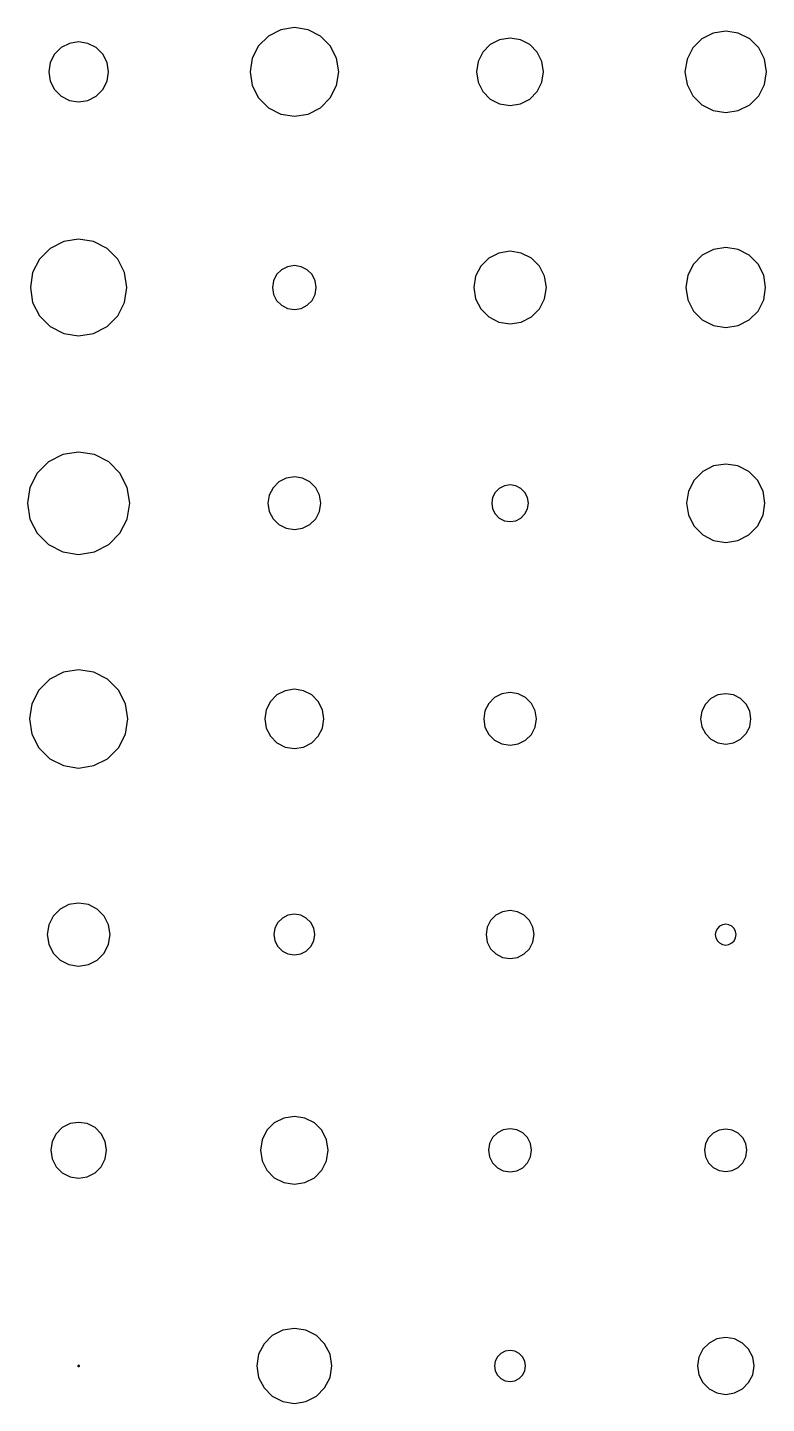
# Model space of a CAD drawing. Header units: metres. Extents: x -318 to 327, y -235 to 244.
# Drawn here: x -63.3 to -1.6, y -108.1 to 6.7 of the extents above; entities that cross this region are included whole.
import ezdxf

# ---------------------------------------------------------------- set-up
doc = ezdxf.new("R2010")
doc.units = ezdxf.units.M

msp = doc.modelspace()

# ---------------------------------------------------------------- linework, layer by layer
for p, q in [((-43.17, 5.99, -415.69), (-43.99, 5.17, -415.69)), ((-42.14, 6.52, -415.69), (-43.17, 5.99, -415.69)), ((-41, 6.7, -415.69), (-42.14, 6.52, -415.69)), ((-39.86, 6.52, -415.69), (-41, 6.7, -415.69)), ((-38.83, 5.99, -415.69), (-39.86, 6.52, -415.69)), ((-38.01, 5.17, -415.69), (-38.83, 5.99, -415.69)), ((-23, 5.8, -415.69), (-23.87, 5.66, -415.69)), ((-22.13, 5.66, -415.69), (-23, 5.8, -415.69)), ((-7, 5.75, -415.69), (-7.75, 5, -415.69)), ((-6.05, 6.23, -415.69), (-7, 5.75, -415.69)), ((-5, 6.4, -415.69), (-6.05, 6.23, -415.69)), ((-3.95, 6.23, -415.69), (-5, 6.4, -415.69)), ((-3, 5.75, -415.69), (-3.95, 6.23, -415.69)), ((-2.25, 5, -415.69), (-3, 5.75, -415.69)), ((-60.47, 5.02, -415.69), (-61.02, 4.47, -415.69)), ((-59.77, 5.38, -415.69), (-60.47, 5.02, -415.69)), ((-59, 5.5, -415.69), (-59.77, 5.38, -415.69)), ((-58.23, 5.38, -415.69), (-59, 5.5, -415.69)), ((-57.53, 5.02, -415.69), (-58.23, 5.38, -415.69)), ((-56.98, 4.47, -415.69), (-57.53, 5.02, -415.69)), ((-43.99, 5.17, -415.69), (-44.52, 4.14, -415.69)), ((-37.48, 4.14, -415.69), (-38.01, 5.17, -415.69)), ((-25.27, 4.65, -415.69), (-25.66, 3.87, -415.69)), ((-24.65, 5.27, -415.69), (-25.27, 4.65, -415.69)), ((-23.87, 5.66, -415.69), (-24.65, 5.27, -415.69)), ((-21.35, 5.27, -415.69), (-22.13, 5.66, -415.69)), ((-20.73, 4.65, -415.69), (-21.35, 5.27, -415.69)), ((-20.34, 3.87, -415.69), (-20.73, 4.65, -415.69)), ((-7.75, 5, -415.69), (-8.23, 4.05, -415.69)), ((-1.77, 4.05, -415.69), (-2.25, 5, -415.69)), ((-61.38, 3.77, -415.69), (-61.5, 3, -415.69)), ((-61.02, 4.47, -415.69), (-61.38, 3.77, -415.69)), ((-56.62, 3.77, -415.69), (-56.98, 4.47, -415.69)), ((-56.5, 3, -415.69), (-56.62, 3.77, -415.69)), ((-44.52, 4.14, -415.69), (-44.7, 3, -415.69)), ((-37.3, 3, -415.69), (-37.48, 4.14, -415.69)), ((-25.66, 3.87, -415.69), (-25.8, 3, -415.69)), ((-20.2, 3, -415.69), (-20.34, 3.87, -415.69)), ((-8.23, 4.05, -415.69), (-8.4, 3, -415.69)), ((-1.6, 3, -415.69), (-1.77, 4.05, -415.69)), ((-61.5, 3, -415.69), (-61.38, 2.23, -415.69)), ((-56.62, 2.23, -415.69), (-56.5, 3, -415.69)), ((-44.7, 3, -415.69), (-44.52, 1.86, -415.69)), ((-37.48, 1.86, -415.69), (-37.3, 3, -415.69)), ((-25.8, 3, -415.69), (-25.66, 2.13, -415.69)), ((-20.34, 2.13, -415.69), (-20.2, 3, -415.69)), ((-8.4, 3, -415.69), (-8.23, 1.95, -415.69)), ((-1.77, 1.95, -415.69), (-1.6, 3, -415.69)), ((-61.38, 2.23, -415.69), (-61.02, 1.53, -415.69)), ((-61.02, 1.53, -415.69), (-60.47, 0.98, -415.69)), ((-57.53, 0.98, -415.69), (-56.98, 1.53, -415.69)), ((-56.98, 1.53, -415.69), (-56.62, 2.23, -415.69)), ((-44.52, 1.86, -415.69), (-43.99, 0.83, -415.69)), ((-38.01, 0.83, -415.69), (-37.48, 1.86, -415.69)), ((-25.66, 2.13, -415.69), (-25.27, 1.35, -415.69)), ((-25.27, 1.35, -415.69), (-24.65, 0.73, -415.69)), ((-21.35, 0.73, -415.69), (-20.73, 1.35, -415.69)), ((-20.73, 1.35, -415.69), (-20.34, 2.13, -415.69)), ((-8.23, 1.95, -415.69), (-7.75, 1, -415.69)), ((-2.25, 1, -415.69), (-1.77, 1.95, -415.69)), ((-60.47, 0.98, -415.69), (-59.77, 0.62, -415.69)), ((-59.77, 0.62, -415.69), (-59, 0.5, -415.69)), ((-59, 0.5, -415.69), (-58.23, 0.62, -415.69)), ((-58.23, 0.62, -415.69), (-57.53, 0.98, -415.69)), ((-43.99, 0.83, -415.69), (-43.17, 0.01, -415.69)), ((-43.17, 0.01, -415.69), (-42.14, -0.52, -415.69)), ((-39.86, -0.52, -415.69), (-38.83, 0.01, -415.69)), ((-38.83, 0.01, -415.69), (-38.01, 0.83, -415.69)), ((-24.65, 0.73, -415.69), (-23.87, 0.34, -415.69)), ((-23.87, 0.34, -415.69), (-23, 0.2, -415.69)), ((-23, 0.2, -415.69), (-22.13, 0.34, -415.69)), ((-22.13, 0.34, -415.69), (-21.35, 0.73, -415.69)), ((-7.75, 1, -415.69), (-7, 0.25, -415.69)), ((-7, 0.25, -415.69), (-6.05, -0.23, -415.69)), ((-3.95, -0.23, -415.69), (-3, 0.25, -415.69)), ((-3, 0.25, -415.69), (-2.25, 1, -415.69)), ((-42.14, -0.52, -415.69), (-41, -0.7, -415.69)), ((-41, -0.7, -415.69), (-39.86, -0.52, -415.69)), ((-6.05, -0.23, -415.69), (-5, -0.4, -415.69)), ((-5, -0.4, -415.69), (-3.95, -0.23, -415.69)), ((-60.25, -11.16, -415.69), (-61.37, -11.74, -415.69)), ((-59, -10.97, -415.69), (-60.25, -11.16, -415.69)), ((-57.75, -11.16, -415.69), (-59, -10.97, -415.69)), ((-56.63, -11.74, -415.69), (-57.75, -11.16, -415.69)), ((-62.26, -12.63, -415.69), (-62.84, -13.75, -415.69)), ((-61.37, -11.74, -415.69), (-62.26, -12.63, -415.69)), ((-55.74, -12.63, -415.69), (-56.63, -11.74, -415.69)), ((-55.16, -13.75, -415.69), (-55.74, -12.63, -415.69)), ((-24.78, -12.55, -415.69), (-25.45, -13.22, -415.69)), ((-23.94, -12.12, -415.69), (-24.78, -12.55, -415.69)), ((-23, -11.97, -415.69), (-23.94, -12.12, -415.69)), ((-22.06, -12.12, -415.69), (-23, -11.97, -415.69)), ((-21.22, -12.55, -415.69), (-22.06, -12.12, -415.69)), ((-20.55, -13.22, -415.69), (-21.22, -12.55, -415.69)), ((-6.96, -12.3, -415.69), (-7.7, -13.04, -415.69)), ((-6.03, -11.83, -415.69), (-6.96, -12.3, -415.69)), ((-5, -11.67, -415.69), (-6.03, -11.83, -415.69)), ((-3.97, -11.83, -415.69), (-5, -11.67, -415.69)), ((-3.04, -12.3, -415.69), (-3.97, -11.83, -415.69)), ((-2.3, -13.04, -415.69), (-3.04, -12.3, -415.69)), ((-62.84, -13.75, -415.69), (-63.03, -15, -415.69)), ((-54.97, -15, -415.69), (-55.16, -13.75, -415.69)), ((-42.08, -13.52, -415.69), (-42.48, -13.92, -415.69)), ((-41.57, -13.26, -415.69), (-42.08, -13.52, -415.69)), ((-41, -13.17, -415.69), (-41.57, -13.26, -415.69)), ((-40.43, -13.26, -415.69), (-41, -13.17, -415.69)), ((-39.92, -13.52, -415.69), (-40.43, -13.26, -415.69)), ((-39.52, -13.92, -415.69), (-39.92, -13.52, -415.69)), ((-25.45, -13.22, -415.69), (-25.88, -14.06, -415.69)), ((-20.12, -14.06, -415.69), (-20.55, -13.22, -415.69)), ((-7.7, -13.04, -415.69), (-8.17, -13.97, -415.69)), ((-1.83, -13.97, -415.69), (-2.3, -13.04, -415.69)), ((-42.74, -14.43, -415.69), (-42.83, -15, -415.69)), ((-42.48, -13.92, -415.69), (-42.74, -14.43, -415.69)), ((-39.26, -14.43, -415.69), (-39.52, -13.92, -415.69)), ((-39.17, -15, -415.69), (-39.26, -14.43, -415.69)), ((-25.88, -14.06, -415.69), (-26.03, -15, -415.69)), ((-19.97, -15, -415.69), (-20.12, -14.06, -415.69)), ((-8.17, -13.97, -415.69), (-8.33, -15, -415.69)), ((-1.67, -15, -415.69), (-1.83, -13.97, -415.69)), ((-63.03, -15, -415.69), (-62.84, -16.25, -415.69)), ((-55.16, -16.25, -415.69), (-54.97, -15, -415.69)), ((-42.83, -15, -415.69), (-42.74, -15.57, -415.69)), ((-42.74, -15.57, -415.69), (-42.48, -16.08, -415.69)), ((-39.52, -16.08, -415.69), (-39.26, -15.57, -415.69)), ((-39.26, -15.57, -415.69), (-39.17, -15, -415.69)), ((-26.03, -15, -415.69), (-25.88, -15.94, -415.69)), ((-25.88, -15.94, -415.69), (-25.45, -16.78, -415.69)), ((-20.55, -16.78, -415.69), (-20.12, -15.94, -415.69)), ((-20.12, -15.94, -415.69), (-19.97, -15, -415.69)), ((-8.33, -15, -415.69), (-8.17, -16.03, -415.69)), ((-8.17, -16.03, -415.69), (-7.7, -16.96, -415.69)), ((-2.3, -16.96, -415.69), (-1.83, -16.03, -415.69)), ((-1.83, -16.03, -415.69), (-1.67, -15, -415.69)), ((-62.84, -16.25, -415.69), (-62.26, -17.37, -415.69)), ((-55.74, -17.37, -415.69), (-55.16, -16.25, -415.69)), ((-42.48, -16.08, -415.69), (-42.08, -16.48, -415.69)), ((-42.08, -16.48, -415.69), (-41.57, -16.74, -415.69)), ((-41.57, -16.74, -415.69), (-41, -16.83, -415.69)), ((-41, -16.83, -415.69), (-40.43, -16.74, -415.69)), ((-40.43, -16.74, -415.69), (-39.92, -16.48, -415.69)), ((-39.92, -16.48, -415.69), (-39.52, -16.08, -415.69)), ((-25.45, -16.78, -415.69), (-24.78, -17.45, -415.69)), ((-21.22, -17.45, -415.69), (-20.55, -16.78, -415.69)), ((-7.7, -16.96, -415.69), (-6.96, -17.7, -415.69)), ((-3.04, -17.7, -415.69), (-2.3, -16.96, -415.69)), ((-62.26, -17.37, -415.69), (-61.37, -18.26, -415.69)), ((-61.37, -18.26, -415.69), (-60.25, -18.84, -415.69)), ((-57.75, -18.84, -415.69), (-56.63, -18.26, -415.69)), ((-56.63, -18.26, -415.69), (-55.74, -17.37, -415.69)), ((-24.78, -17.45, -415.69), (-23.94, -17.88, -415.69)), ((-23.94, -17.88, -415.69), (-23, -18.03, -415.69)), ((-23, -18.03, -415.69), (-22.06, -17.88, -415.69)), ((-22.06, -17.88, -415.69), (-21.22, -17.45, -415.69)), ((-6.96, -17.7, -415.69), (-6.03, -18.17, -415.69)), ((-6.03, -18.17, -415.69), (-5, -18.33, -415.69)), ((-5, -18.33, -415.69), (-3.97, -18.17, -415.69)), ((-3.97, -18.17, -415.69), (-3.04, -17.7, -415.69)), ((-60.25, -18.84, -415.69), (-59, -19.03, -415.69)), ((-59, -19.03, -415.69), (-57.75, -18.84, -415.69)), ((-61.51, -29.55, -415.69), (-62.45, -30.49, -415.69)), ((-60.32, -28.94, -415.69), (-61.51, -29.55, -415.69)), ((-59, -28.73, -415.69), (-60.32, -28.94, -415.69)), ((-57.68, -28.94, -415.69), (-59, -28.73, -415.69)), ((-56.49, -29.55, -415.69), (-57.68, -28.94, -415.69)), ((-55.55, -30.49, -415.69), (-56.49, -29.55, -415.69)), ((-5, -29.73, -415.69), (-6.01, -29.89, -415.69)), ((-3.99, -29.89, -415.69), (-5, -29.73, -415.69)), ((-62.45, -30.49, -415.69), (-63.06, -31.68, -415.69)), ((-54.94, -31.68, -415.69), (-55.55, -30.49, -415.69)), ((-41.68, -30.91, -415.69), (-42.29, -31.22, -415.69)), ((-41, -30.8, -415.69), (-41.68, -30.91, -415.69)), ((-40.32, -30.91, -415.69), (-41, -30.8, -415.69)), ((-39.71, -31.22, -415.69), (-40.32, -30.91, -415.69)), ((-6.92, -30.36, -415.69), (-7.64, -31.08, -415.69)), ((-6.01, -29.89, -415.69), (-6.92, -30.36, -415.69)), ((-3.08, -30.36, -415.69), (-3.99, -29.89, -415.69)), ((-2.36, -31.08, -415.69), (-3.08, -30.36, -415.69)), ((-63.06, -31.68, -415.69), (-63.27, -33, -415.69)), ((-54.73, -33, -415.69), (-54.94, -31.68, -415.69)), ((-42.78, -31.71, -415.69), (-43.09, -32.32, -415.69)), ((-42.29, -31.22, -415.69), (-42.78, -31.71, -415.69)), ((-39.22, -31.71, -415.69), (-39.71, -31.22, -415.69)), ((-38.91, -32.32, -415.69), (-39.22, -31.71, -415.69)), ((-24.24, -32.1, -415.69), (-24.46, -32.53, -415.69)), ((-23.9, -31.76, -415.69), (-24.24, -32.1, -415.69)), ((-23.47, -31.54, -415.69), (-23.9, -31.76, -415.69)), ((-23, -31.47, -415.69), (-23.47, -31.54, -415.69)), ((-22.53, -31.54, -415.69), (-23, -31.47, -415.69)), ((-22.1, -31.76, -415.69), (-22.53, -31.54, -415.69)), ((-21.76, -32.1, -415.69), (-22.1, -31.76, -415.69)), ((-21.54, -32.53, -415.69), (-21.76, -32.1, -415.69)), ((-8.11, -31.99, -415.69), (-8.27, -33, -415.69)), ((-7.64, -31.08, -415.69), (-8.11, -31.99, -415.69)), ((-1.89, -31.99, -415.69), (-2.36, -31.08, -415.69)), ((-1.73, -33, -415.69), (-1.89, -31.99, -415.69)), ((-63.27, -33, -415.69), (-63.06, -34.32, -415.69)), ((-54.94, -34.32, -415.69), (-54.73, -33, -415.69)), ((-43.09, -32.32, -415.69), (-43.2, -33, -415.69)), ((-43.2, -33, -415.69), (-43.09, -33.68, -415.69)), ((-38.8, -33, -415.69), (-38.91, -32.32, -415.69)), ((-38.91, -33.68, -415.69), (-38.8, -33, -415.69)), ((-24.46, -32.53, -415.69), (-24.53, -33, -415.69)), ((-24.53, -33, -415.69), (-24.46, -33.47, -415.69)), ((-21.47, -33, -415.69), (-21.54, -32.53, -415.69)), ((-21.54, -33.47, -415.69), (-21.47, -33, -415.69)), ((-8.27, -33, -415.69), (-8.11, -34.01, -415.69)), ((-1.89, -34.01, -415.69), (-1.73, -33, -415.69)), ((-63.06, -34.32, -415.69), (-62.45, -35.51, -415.69)), ((-55.55, -35.51, -415.69), (-54.94, -34.32, -415.69)), ((-43.09, -33.68, -415.69), (-42.78, -34.29, -415.69)), ((-42.78, -34.29, -415.69), (-42.29, -34.78, -415.69)), ((-39.71, -34.78, -415.69), (-39.22, -34.29, -415.69)), ((-39.22, -34.29, -415.69), (-38.91, -33.68, -415.69)), ((-24.46, -33.47, -415.69), (-24.24, -33.9, -415.69)), ((-24.24, -33.9, -415.69), (-23.9, -34.24, -415.69)), ((-23.9, -34.24, -415.69), (-23.47, -34.46, -415.69)), ((-22.53, -34.46, -415.69), (-22.1, -34.24, -415.69)), ((-22.1, -34.24, -415.69), (-21.76, -33.9, -415.69)), ((-21.76, -33.9, -415.69), (-21.54, -33.47, -415.69)), ((-8.11, -34.01, -415.69), (-7.64, -34.92, -415.69)), ((-2.36, -34.92, -415.69), (-1.89, -34.01, -415.69)), ((-62.45, -35.51, -415.69), (-61.51, -36.45, -415.69)), ((-56.49, -36.45, -415.69), (-55.55, -35.51, -415.69)), ((-42.29, -34.78, -415.69), (-41.68, -35.09, -415.69)), ((-41.68, -35.09, -415.69), (-41, -35.2, -415.69)), ((-41, -35.2, -415.69), (-40.32, -35.09, -415.69)), ((-40.32, -35.09, -415.69), (-39.71, -34.78, -415.69)), ((-23.47, -34.46, -415.69), (-23, -34.53, -415.69)), ((-23, -34.53, -415.69), (-22.53, -34.46, -415.69)), ((-7.64, -34.92, -415.69), (-6.92, -35.64, -415.69)), ((-3.08, -35.64, -415.69), (-2.36, -34.92, -415.69)), ((-61.51, -36.45, -415.69), (-60.32, -37.06, -415.69)), ((-57.68, -37.06, -415.69), (-56.49, -36.45, -415.69)), ((-6.92, -35.64, -415.69), (-6.01, -36.11, -415.69)), ((-6.01, -36.11, -415.69), (-5, -36.27, -415.69)), ((-5, -36.27, -415.69), (-3.99, -36.11, -415.69)), ((-3.99, -36.11, -415.69), (-3.08, -35.64, -415.69)), ((-60.32, -37.06, -415.69), (-59, -37.27, -415.69)), ((-59, -37.27, -415.69), (-57.68, -37.06, -415.69)), ((-59, -46.9, -415.69), (-60.27, -47.1, -415.69)), ((-57.73, -47.1, -415.69), (-59, -46.9, -415.69)), ((-61.41, -47.68, -415.69), (-62.32, -48.59, -415.69)), ((-60.27, -47.1, -415.69), (-61.41, -47.68, -415.69)), ((-56.59, -47.68, -415.69), (-57.73, -47.1, -415.69)), ((-55.68, -48.59, -415.69), (-56.59, -47.68, -415.69)), ((-62.32, -48.59, -415.69), (-62.9, -49.73, -415.69)), ((-55.1, -49.73, -415.69), (-55.68, -48.59, -415.69)), ((-42.45, -49, -415.69), (-43, -49.55, -415.69)), ((-41.76, -48.65, -415.69), (-42.45, -49, -415.69)), ((-41, -48.53, -415.69), (-41.76, -48.65, -415.69)), ((-40.24, -48.65, -415.69), (-41, -48.53, -415.69)), ((-39.55, -49, -415.69), (-40.24, -48.65, -415.69)), ((-39, -49.55, -415.69), (-39.55, -49, -415.69)), ((-24.29, -49.22, -415.69), (-24.78, -49.71, -415.69)), ((-23.68, -48.91, -415.69), (-24.29, -49.22, -415.69)), ((-23, -48.8, -415.69), (-23.68, -48.91, -415.69)), ((-22.32, -48.91, -415.69), (-23, -48.8, -415.69)), ((-21.71, -49.22, -415.69), (-22.32, -48.91, -415.69)), ((-21.22, -49.71, -415.69), (-21.71, -49.22, -415.69)), ((-6.23, -49.3, -415.69), (-6.7, -49.77, -415.69)), ((-5.65, -49, -415.69), (-6.23, -49.3, -415.69)), ((-5, -48.9, -415.69), (-5.65, -49, -415.69)), ((-4.35, -49, -415.69), (-5, -48.9, -415.69)), ((-3.77, -49.3, -415.69), (-4.35, -49, -415.69)), ((-3.3, -49.77, -415.69), (-3.77, -49.3, -415.69)), ((-62.9, -49.73, -415.69), (-63.1, -51, -415.69)), ((-54.9, -51, -415.69), (-55.1, -49.73, -415.69)), ((-43.35, -50.24, -415.69), (-43.47, -51, -415.69)), ((-43, -49.55, -415.69), (-43.35, -50.24, -415.69)), ((-38.65, -50.24, -415.69), (-39, -49.55, -415.69)), ((-38.53, -51, -415.69), (-38.65, -50.24, -415.69)), ((-25.09, -50.32, -415.69), (-25.2, -51, -415.69)), ((-24.78, -49.71, -415.69), (-25.09, -50.32, -415.69)), ((-20.91, -50.32, -415.69), (-21.22, -49.71, -415.69)), ((-20.8, -51, -415.69), (-20.91, -50.32, -415.69)), ((-7, -50.35, -415.69), (-7.1, -51, -415.69)), ((-6.7, -49.77, -415.69), (-7, -50.35, -415.69)), ((-3, -50.35, -415.69), (-3.3, -49.77, -415.69)), ((-2.9, -51, -415.69), (-3, -50.35, -415.69)), ((-63.1, -51, -415.69), (-62.9, -52.27, -415.69)), ((-55.1, -52.27, -415.69), (-54.9, -51, -415.69)), ((-43.47, -51, -415.69), (-43.35, -51.76, -415.69)), ((-38.65, -51.76, -415.69), (-38.53, -51, -415.69)), ((-25.2, -51, -415.69), (-25.09, -51.68, -415.69)), ((-20.91, -51.68, -415.69), (-20.8, -51, -415.69)), ((-7.1, -51, -415.69), (-7, -51.65, -415.69)), ((-7, -51.65, -415.69), (-6.7, -52.23, -415.69)), ((-3.3, -52.23, -415.69), (-3, -51.65, -415.69)), ((-3, -51.65, -415.69), (-2.9, -51, -415.69)), ((-62.9, -52.27, -415.69), (-62.32, -53.41, -415.69)), ((-55.68, -53.41, -415.69), (-55.1, -52.27, -415.69)), ((-43.35, -51.76, -415.69), (-43, -52.45, -415.69)), ((-43, -52.45, -415.69), (-42.45, -53, -415.69)), ((-39.55, -53, -415.69), (-39, -52.45, -415.69)), ((-39, -52.45, -415.69), (-38.65, -51.76, -415.69)), ((-25.09, -51.68, -415.69), (-24.78, -52.29, -415.69)), ((-24.78, -52.29, -415.69), (-24.29, -52.78, -415.69)), ((-24.29, -52.78, -415.69), (-23.68, -53.09, -415.69)), ((-22.32, -53.09, -415.69), (-21.71, -52.78, -415.69)), ((-21.71, -52.78, -415.69), (-21.22, -52.29, -415.69)), ((-21.22, -52.29, -415.69), (-20.91, -51.68, -415.69)), ((-6.7, -52.23, -415.69), (-6.23, -52.7, -415.69)), ((-6.23, -52.7, -415.69), (-5.65, -53, -415.69)), ((-4.35, -53, -415.69), (-3.77, -52.7, -415.69)), ((-3.77, -52.7, -415.69), (-3.3, -52.23, -415.69)), ((-62.32, -53.41, -415.69), (-61.41, -54.32, -415.69)), ((-56.59, -54.32, -415.69), (-55.68, -53.41, -415.69)), ((-42.45, -53, -415.69), (-41.76, -53.35, -415.69)), ((-41.76, -53.35, -415.69), (-41, -53.47, -415.69)), ((-41, -53.47, -415.69), (-40.24, -53.35, -415.69)), ((-40.24, -53.35, -415.69), (-39.55, -53, -415.69)), ((-23.68, -53.09, -415.69), (-23, -53.2, -415.69)), ((-23, -53.2, -415.69), (-22.32, -53.09, -415.69)), ((-5.65, -53, -415.69), (-5, -53.1, -415.69)), ((-5, -53.1, -415.69), (-4.35, -53, -415.69)), ((-61.41, -54.32, -415.69), (-60.27, -54.9, -415.69)), ((-60.27, -54.9, -415.69), (-59, -55.1, -415.69)), ((-59, -55.1, -415.69), (-57.73, -54.9, -415.69)), ((-57.73, -54.9, -415.69), (-56.59, -54.32, -415.69)), ((-59.81, -66.5, -415.69), (-60.55, -66.87, -415.69)), ((-59, -66.37, -415.69), (-59.81, -66.5, -415.69)), ((-58.19, -66.5, -415.69), (-59, -66.37, -415.69)), ((-57.45, -66.87, -415.69), (-58.19, -66.5, -415.69)), ((-61.13, -67.45, -415.69), (-61.5, -68.19, -415.69)), ((-60.55, -66.87, -415.69), (-61.13, -67.45, -415.69)), ((-56.87, -67.45, -415.69), (-57.45, -66.87, -415.69)), ((-56.5, -68.19, -415.69), (-56.87, -67.45, -415.69)), ((-42, -67.62, -415.69), (-42.38, -68, -415.69)), ((-41.53, -67.38, -415.69), (-42, -67.62, -415.69)), ((-41, -67.3, -415.69), (-41.53, -67.38, -415.69)), ((-40.47, -67.38, -415.69), (-41, -67.3, -415.69)), ((-40, -67.62, -415.69), (-40.47, -67.38, -415.69)), ((-39.62, -68, -415.69), (-40, -67.62, -415.69)), ((-24.18, -67.38, -415.69), (-24.62, -67.82, -415.69)), ((-23.62, -67.1, -415.69), (-24.18, -67.38, -415.69)), ((-23, -67, -415.69), (-23.62, -67.1, -415.69)), ((-22.38, -67.1, -415.69), (-23, -67, -415.69)), ((-21.82, -67.38, -415.69), (-22.38, -67.1, -415.69)), ((-21.38, -67.82, -415.69), (-21.82, -67.38, -415.69)), ((-61.5, -68.19, -415.69), (-61.63, -69, -415.69)), ((-56.37, -69, -415.69), (-56.5, -68.19, -415.69)), ((-42.62, -68.47, -415.69), (-42.7, -69, -415.69)), ((-42.38, -68, -415.69), (-42.62, -68.47, -415.69)), ((-39.38, -68.47, -415.69), (-39.62, -68, -415.69)), ((-39.3, -69, -415.69), (-39.38, -68.47, -415.69)), ((-24.9, -68.38, -415.69), (-25, -69, -415.69)), ((-24.62, -67.82, -415.69), (-24.9, -68.38, -415.69)), ((-21.1, -68.38, -415.69), (-21.38, -67.82, -415.69)), ((-21, -69, -415.69), (-21.1, -68.38, -415.69)), ((-5.82, -68.73, -415.69), (-5.87, -69, -415.69)), ((-5.7, -68.49, -415.69), (-5.82, -68.73, -415.69)), ((-5.51, -68.3, -415.69), (-5.7, -68.49, -415.69)), ((-5.27, -68.18, -415.69), (-5.51, -68.3, -415.69)), ((-5, -68.13, -415.69), (-5.27, -68.18, -415.69)), ((-4.73, -68.18, -415.69), (-5, -68.13, -415.69)), ((-4.49, -68.3, -415.69), (-4.73, -68.18, -415.69)), ((-4.3, -68.49, -415.69), (-4.49, -68.3, -415.69)), ((-4.18, -68.73, -415.69), (-4.3, -68.49, -415.69)), ((-4.13, -69, -415.69), (-4.18, -68.73, -415.69)), ((-61.63, -69, -415.69), (-61.5, -69.81, -415.69)), ((-61.5, -69.81, -415.69), (-61.13, -70.55, -415.69)), ((-56.87, -70.55, -415.69), (-56.5, -69.81, -415.69)), ((-56.5, -69.81, -415.69), (-56.37, -69, -415.69)), ((-42.7, -69, -415.69), (-42.62, -69.53, -415.69)), ((-42.62, -69.53, -415.69), (-42.38, -70, -415.69)), ((-42.38, -70, -415.69), (-42, -70.38, -415.69)), ((-40, -70.38, -415.69), (-39.62, -70, -415.69)), ((-39.62, -70, -415.69), (-39.38, -69.53, -415.69)), ((-39.38, -69.53, -415.69), (-39.3, -69, -415.69)), ((-25, -69, -415.69), (-24.9, -69.62, -415.69)), ((-24.9, -69.62, -415.69), (-24.62, -70.18, -415.69)), ((-21.38, -70.18, -415.69), (-21.1, -69.62, -415.69)), ((-21.1, -69.62, -415.69), (-21, -69, -415.69)), ((-5.87, -69, -415.69), (-5.82, -69.27, -415.69)), ((-5.82, -69.27, -415.69), (-5.7, -69.51, -415.69)), ((-5.7, -69.51, -415.69), (-5.51, -69.7, -415.69)), ((-5.51, -69.7, -415.69), (-5.27, -69.82, -415.69)), ((-5.27, -69.82, -415.69), (-5, -69.87, -415.69)), ((-5, -69.87, -415.69), (-4.73, -69.82, -415.69)), ((-4.73, -69.82, -415.69), (-4.49, -69.7, -415.69)), ((-4.49, -69.7, -415.69), (-4.3, -69.51, -415.69)), ((-4.3, -69.51, -415.69), (-4.18, -69.27, -415.69)), ((-4.18, -69.27, -415.69), (-4.13, -69, -415.69)), ((-61.13, -70.55, -415.69), (-60.55, -71.13, -415.69)), ((-60.55, -71.13, -415.69), (-59.81, -71.5, -415.69)), ((-58.19, -71.5, -415.69), (-57.45, -71.13, -415.69)), ((-57.45, -71.13, -415.69), (-56.87, -70.55, -415.69)), ((-42, -70.38, -415.69), (-41.53, -70.62, -415.69)), ((-41.53, -70.62, -415.69), (-41, -70.7, -415.69)), ((-41, -70.7, -415.69), (-40.47, -70.62, -415.69)), ((-40.47, -70.62, -415.69), (-40, -70.38, -415.69)), ((-24.62, -70.18, -415.69), (-24.18, -70.62, -415.69)), ((-24.18, -70.62, -415.69), (-23.62, -70.9, -415.69)), ((-23.62, -70.9, -415.69), (-23, -71, -415.69)), ((-23, -71, -415.69), (-22.38, -70.9, -415.69)), ((-22.38, -70.9, -415.69), (-21.82, -70.62, -415.69)), ((-21.82, -70.62, -415.69), (-21.38, -70.18, -415.69)), ((-59.81, -71.5, -415.69), (-59, -71.63, -415.69)), ((-59, -71.63, -415.69), (-58.19, -71.5, -415.69)), ((-59.72, -84.78, -415.69), (-60.37, -85.11, -415.69)), ((-59, -84.67, -415.69), (-59.72, -84.78, -415.69)), ((-58.28, -84.78, -415.69), (-59, -84.67, -415.69)), ((-57.63, -85.11, -415.69), (-58.28, -84.78, -415.69)), ((-42.67, -84.71, -415.69), (-43.29, -85.33, -415.69)), ((-41.88, -84.31, -415.69), (-42.67, -84.71, -415.69)), ((-41, -84.17, -415.69), (-41.88, -84.31, -415.69)), ((-40.12, -84.31, -415.69), (-41, -84.17, -415.69)), ((-39.33, -84.71, -415.69), (-40.12, -84.31, -415.69)), ((-38.71, -85.33, -415.69), (-39.33, -84.71, -415.69)), ((-60.89, -85.63, -415.69), (-61.22, -86.28, -415.69)), ((-60.37, -85.11, -415.69), (-60.89, -85.63, -415.69)), ((-57.11, -85.63, -415.69), (-57.63, -85.11, -415.69)), ((-56.78, -86.28, -415.69), (-57.11, -85.63, -415.69)), ((-43.69, -86.12, -415.69), (-43.83, -87, -415.69)), ((-43.29, -85.33, -415.69), (-43.69, -86.12, -415.69)), ((-38.31, -86.12, -415.69), (-38.71, -85.33, -415.69)), ((-38.17, -87, -415.69), (-38.31, -86.12, -415.69)), ((-24.46, -85.94, -415.69), (-24.71, -86.44, -415.69)), ((-24.06, -85.54, -415.69), (-24.46, -85.94, -415.69)), ((-23.56, -85.29, -415.69), (-24.06, -85.54, -415.69)), ((-23, -85.2, -415.69), (-23.56, -85.29, -415.69)), ((-22.44, -85.29, -415.69), (-23, -85.2, -415.69)), ((-21.94, -85.54, -415.69), (-22.44, -85.29, -415.69)), ((-21.54, -85.94, -415.69), (-21.94, -85.54, -415.69)), ((-21.29, -86.44, -415.69), (-21.54, -85.94, -415.69)), ((-6.43, -85.96, -415.69), (-6.68, -86.45, -415.69)), ((-6.04, -85.57, -415.69), (-6.43, -85.96, -415.69)), ((-5.55, -85.32, -415.69), (-6.04, -85.57, -415.69)), ((-5, -85.23, -415.69), (-5.55, -85.32, -415.69)), ((-4.45, -85.32, -415.69), (-5, -85.23, -415.69)), ((-3.96, -85.57, -415.69), (-4.45, -85.32, -415.69)), ((-3.57, -85.96, -415.69), (-3.96, -85.57, -415.69)), ((-3.32, -86.45, -415.69), (-3.57, -85.96, -415.69)), ((-61.22, -86.28, -415.69), (-61.33, -87, -415.69)), ((-61.33, -87, -415.69), (-61.22, -87.72, -415.69)), ((-56.67, -87, -415.69), (-56.78, -86.28, -415.69)), ((-56.78, -87.72, -415.69), (-56.67, -87, -415.69)), ((-43.83, -87, -415.69), (-43.69, -87.88, -415.69)), ((-38.31, -87.88, -415.69), (-38.17, -87, -415.69)), ((-24.71, -86.44, -415.69), (-24.8, -87, -415.69)), ((-24.8, -87, -415.69), (-24.71, -87.56, -415.69)), ((-21.2, -87, -415.69), (-21.29, -86.44, -415.69)), ((-21.29, -87.56, -415.69), (-21.2, -87, -415.69)), ((-6.68, -86.45, -415.69), (-6.77, -87, -415.69)), ((-6.77, -87, -415.69), (-6.68, -87.55, -415.69)), ((-3.23, -87, -415.69), (-3.32, -86.45, -415.69)), ((-3.32, -87.55, -415.69), (-3.23, -87, -415.69)), ((-61.22, -87.72, -415.69), (-60.89, -88.37, -415.69)), ((-60.89, -88.37, -415.69), (-60.37, -88.89, -415.69)), ((-57.63, -88.89, -415.69), (-57.11, -88.37, -415.69)), ((-57.11, -88.37, -415.69), (-56.78, -87.72, -415.69)), ((-43.69, -87.88, -415.69), (-43.29, -88.67, -415.69)), ((-38.71, -88.67, -415.69), (-38.31, -87.88, -415.69)), ((-24.71, -87.56, -415.69), (-24.46, -88.06, -415.69)), ((-24.46, -88.06, -415.69), (-24.06, -88.46, -415.69)), ((-21.94, -88.46, -415.69), (-21.54, -88.06, -415.69)), ((-21.54, -88.06, -415.69), (-21.29, -87.56, -415.69)), ((-6.68, -87.55, -415.69), (-6.43, -88.04, -415.69)), ((-6.43, -88.04, -415.69), (-6.04, -88.43, -415.69)), ((-3.96, -88.43, -415.69), (-3.57, -88.04, -415.69)), ((-3.57, -88.04, -415.69), (-3.32, -87.55, -415.69)), ((-60.37, -88.89, -415.69), (-59.72, -89.22, -415.69)), ((-59.72, -89.22, -415.69), (-59, -89.33, -415.69)), ((-59, -89.33, -415.69), (-58.28, -89.22, -415.69)), ((-58.28, -89.22, -415.69), (-57.63, -88.89, -415.69)), ((-43.29, -88.67, -415.69), (-42.67, -89.29, -415.69)), ((-42.67, -89.29, -415.69), (-41.88, -89.69, -415.69)), ((-40.12, -89.69, -415.69), (-39.33, -89.29, -415.69)), ((-39.33, -89.29, -415.69), (-38.71, -88.67, -415.69)), ((-24.06, -88.46, -415.69), (-23.56, -88.71, -415.69)), ((-23.56, -88.71, -415.69), (-23, -88.8, -415.69)), ((-23, -88.8, -415.69), (-22.44, -88.71, -415.69)), ((-22.44, -88.71, -415.69), (-21.94, -88.46, -415.69)), ((-6.04, -88.43, -415.69), (-5.55, -88.68, -415.69)), ((-5.55, -88.68, -415.69), (-5, -88.77, -415.69)), ((-5, -88.77, -415.69), (-4.45, -88.68, -415.69)), ((-4.45, -88.68, -415.69), (-3.96, -88.43, -415.69)), ((-41.88, -89.69, -415.69), (-41, -89.83, -415.69)), ((-41, -89.83, -415.69), (-40.12, -89.69, -415.69)), ((-41.97, -102.02, -415.69), (-42.84, -102.47, -415.69)), ((-41, -101.87, -415.69), (-41.97, -102.02, -415.69)), ((-40.03, -102.02, -415.69), (-41, -101.87, -415.69)), ((-39.16, -102.47, -415.69), (-40.03, -102.02, -415.69)), ((-43.53, -103.16, -415.69), (-43.98, -104.03, -415.69)), ((-42.84, -102.47, -415.69), (-43.53, -103.16, -415.69)), ((-38.47, -103.16, -415.69), (-39.16, -102.47, -415.69)), ((-38.02, -104.03, -415.69), (-38.47, -103.16, -415.69)), ((-6.39, -103.09, -415.69), (-6.91, -103.61, -415.69)), ((-5.73, -102.75, -415.69), (-6.39, -103.09, -415.69)), ((-5, -102.63, -415.69), (-5.73, -102.75, -415.69)), ((-4.27, -102.75, -415.69), (-5, -102.63, -415.69)), ((-3.61, -103.09, -415.69), (-4.27, -102.75, -415.69)), ((-3.09, -103.61, -415.69), (-3.61, -103.09, -415.69)), ((-43.98, -104.03, -415.69), (-44.13, -105, -415.69)), ((-37.87, -105, -415.69), (-38.02, -104.03, -415.69)), ((-24.05, -104.24, -415.69), (-24.24, -104.6, -415.69)), ((-23.76, -103.95, -415.69), (-24.05, -104.24, -415.69)), ((-23.4, -103.76, -415.69), (-23.76, -103.95, -415.69)), ((-23, -103.7, -415.69), (-23.4, -103.76, -415.69)), ((-22.6, -103.76, -415.69), (-23, -103.7, -415.69)), ((-22.24, -103.95, -415.69), (-22.6, -103.76, -415.69)), ((-21.95, -104.24, -415.69), (-22.24, -103.95, -415.69)), ((-21.76, -104.6, -415.69), (-21.95, -104.24, -415.69)), ((-7.25, -104.27, -415.69), (-7.37, -105, -415.69)), ((-6.91, -103.61, -415.69), (-7.25, -104.27, -415.69)), ((-2.75, -104.27, -415.69), (-3.09, -103.61, -415.69)), ((-2.63, -105, -415.69), (-2.75, -104.27, -415.69)), ((-59.06, -104.98, -415.69), (-59.07, -105, -415.69)), ((-59.07, -105, -415.69), (-59.06, -105.02, -415.69)), ((-59.05, -104.96, -415.69), (-59.06, -104.98, -415.69)), ((-59.06, -105.02, -415.69), (-59.05, -105.04, -415.69)), ((-59.04, -104.95, -415.69), (-59.05, -104.96, -415.69)), ((-59.05, -105.04, -415.69), (-59.04, -105.05, -415.69)), ((-59.02, -104.94, -415.69), (-59.04, -104.95, -415.69)), ((-59.04, -105.05, -415.69), (-59.02, -105.06, -415.69)), ((-59, -104.93, -415.69), (-59.02, -104.94, -415.69)), ((-59.02, -105.06, -415.69), (-59, -105.07, -415.69)), ((-58.98, -104.94, -415.69), (-59, -104.93, -415.69)), ((-59, -105.07, -415.69), (-58.98, -105.06, -415.69)), ((-58.96, -104.95, -415.69), (-58.98, -104.94, -415.69)), ((-58.98, -105.06, -415.69), (-58.96, -105.05, -415.69)), ((-58.95, -104.96, -415.69), (-58.96, -104.95, -415.69)), ((-58.96, -105.05, -415.69), (-58.95, -105.04, -415.69)), ((-58.94, -104.98, -415.69), (-58.95, -104.96, -415.69)), ((-58.95, -105.04, -415.69), (-58.94, -105.02, -415.69)), ((-58.93, -105, -415.69), (-58.94, -104.98, -415.69)), ((-58.94, -105.02, -415.69), (-58.93, -105, -415.69)), ((-44.13, -105, -415.69), (-43.98, -105.97, -415.69)), ((-38.02, -105.97, -415.69), (-37.87, -105, -415.69)), ((-24.24, -104.6, -415.69), (-24.3, -105, -415.69)), ((-24.3, -105, -415.69), (-24.24, -105.4, -415.69)), ((-24.24, -105.4, -415.69), (-24.05, -105.76, -415.69)), ((-21.95, -105.76, -415.69), (-21.76, -105.4, -415.69)), ((-21.7, -105, -415.69), (-21.76, -104.6, -415.69)), ((-21.76, -105.4, -415.69), (-21.7, -105, -415.69)), ((-7.37, -105, -415.69), (-7.25, -105.73, -415.69)), ((-2.75, -105.73, -415.69), (-2.63, -105, -415.69)), ((-43.98, -105.97, -415.69), (-43.53, -106.84, -415.69)), ((-38.47, -106.84, -415.69), (-38.02, -105.97, -415.69)), ((-24.05, -105.76, -415.69), (-23.76, -106.05, -415.69)), ((-23.76, -106.05, -415.69), (-23.4, -106.24, -415.69)), ((-23.4, -106.24, -415.69), (-23, -106.3, -415.69)), ((-23, -106.3, -415.69), (-22.6, -106.24, -415.69)), ((-22.6, -106.24, -415.69), (-22.24, -106.05, -415.69)), ((-22.24, -106.05, -415.69), (-21.95, -105.76, -415.69)), ((-7.25, -105.73, -415.69), (-6.91, -106.39, -415.69)), ((-6.91, -106.39, -415.69), (-6.39, -106.91, -415.69)), ((-3.61, -106.91, -415.69), (-3.09, -106.39, -415.69)), ((-3.09, -106.39, -415.69), (-2.75, -105.73, -415.69)), ((-43.53, -106.84, -415.69), (-42.84, -107.53, -415.69)), ((-42.84, -107.53, -415.69), (-41.97, -107.98, -415.69)), ((-40.03, -107.98, -415.69), (-39.16, -107.53, -415.69)), ((-39.16, -107.53, -415.69), (-38.47, -106.84, -415.69)), ((-6.39, -106.91, -415.69), (-5.73, -107.25, -415.69)), ((-5.73, -107.25, -415.69), (-5, -107.37, -415.69)), ((-5, -107.37, -415.69), (-4.27, -107.25, -415.69)), ((-4.27, -107.25, -415.69), (-3.61, -106.91, -415.69)), ((-41.97, -107.98, -415.69), (-41, -108.13, -415.69)), ((-41, -108.13, -415.69), (-40.03, -107.98, -415.69))]:
    msp.add_line(p, q)

doc.saveas('drawing.dxf')
